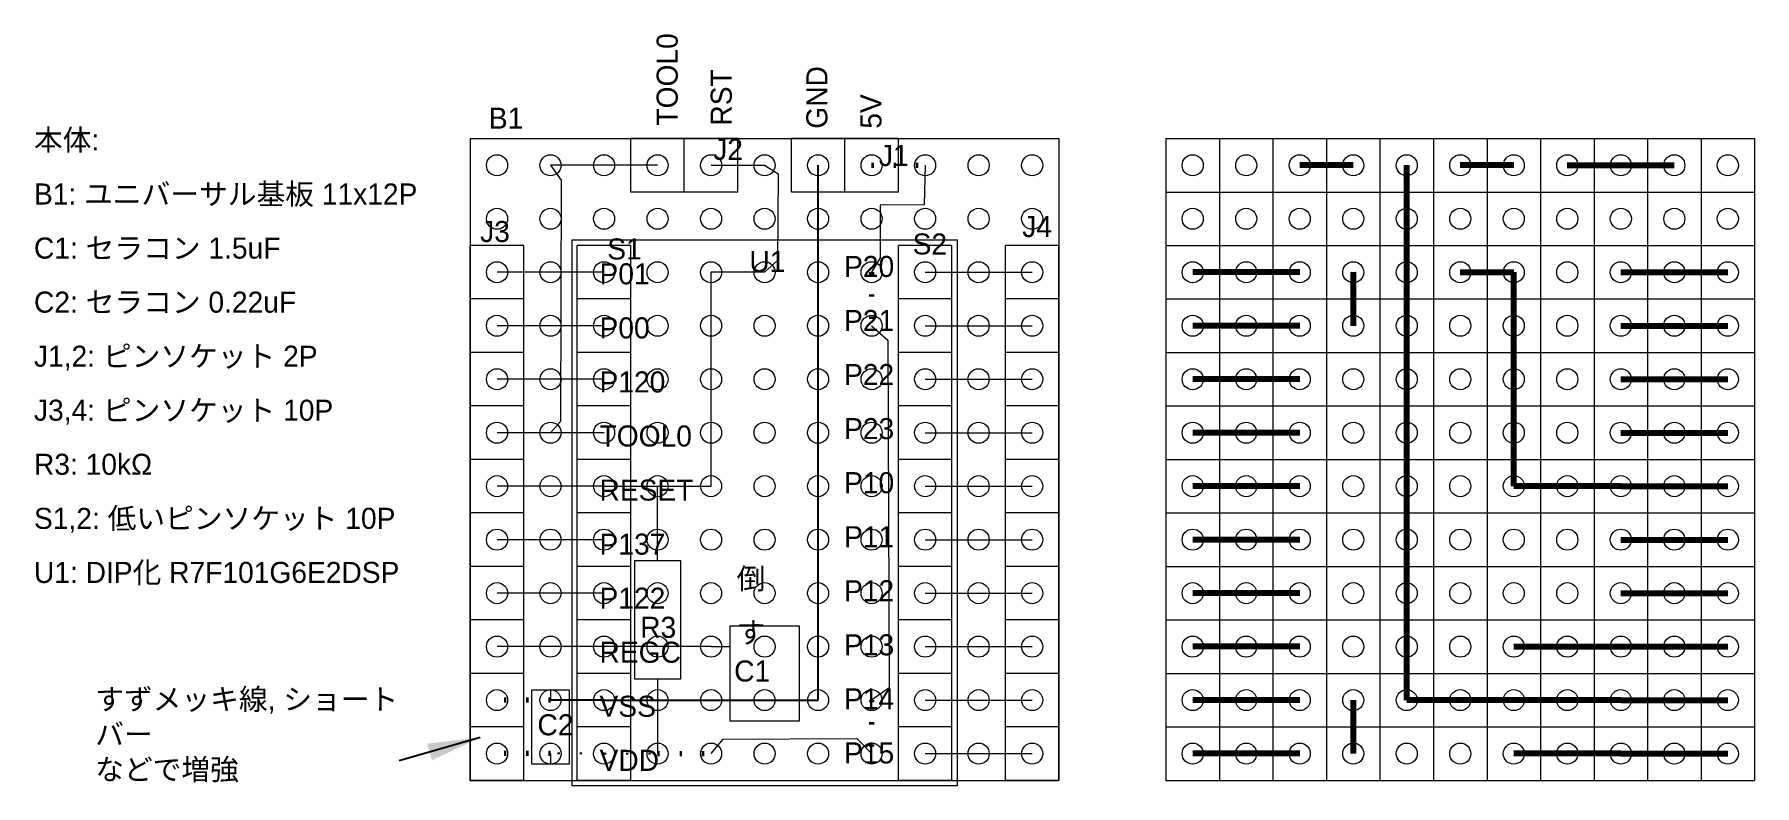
# Model space of a CAD drawing. Extents: x 81.5 to 163.2, y 82.7 to 118.4.
import ezdxf

# ---------------------------------------------------------------- set-up
doc = ezdxf.new("R2010")
doc.units = 0
doc.linetypes.add('DOTTINY', pattern=[0.9525, 0, -0.9525])
doc.layers.get('0').update_dxf_attribs({"linetype": 'CONTINUOUS', "lineweight": 9})
for name, color, linetype, lineweight in [('0_GND', 7, 'CONTINUOUS', 15), ('5V line', 1, 'CONTINUOUS', 15), ('condenser', 5, 'CONTINUOUS', 15)]:
    doc.layers.add(name, color=color, linetype=linetype, lineweight=lineweight)
for name, color, linetype, lineweight, true_color in [('0_wire', 92, 'CONTINUOUS', 15, 0x00c800), ('micon', 216, 'CONTINUOUS', 15, 0x800080), ('resister', 134, 'CONTINUOUS', 15, 0x00b1b1), ('socket_header', 56, 'CONTINUOUS', 15, 0x808000), ('universal_board', 253, 'CONTINUOUS', 15, 0xa0a0a4)]:
    doc.layers.add(name, color=color, linetype=linetype, lineweight=lineweight, true_color=true_color)
doc.styles.add('kst32b', font='kst32b')
doc.styles.get("Standard").update_dxf_attribs({"font": 'STANDARD'})
doc.dimstyles.get("Standard").update_dxf_attribs({"dimtxt": 2.5, "dimasz": 2.5, "dimexe": 1.25, "dimexo": 0.625, "dimtad": 0, "dimtoh": 1, "dimtxsty": 'STANDARD', "dimcen": 0.09, "dimadec": 0, "dimazin": 0, "dimtfac": 1, "dimtdec": 4, "dimtofl": 0, "dimtmove": 0, "dimatfit": 3, "dimfxl": 1, "dimtolj": 1, "dimtzin": 0, "dimarcsym": 0})

msp = doc.modelspace()

# ---------------------------------------------------------------- linework, layer by layer
at = {"layer": '0_GND', "lineweight": 25}
for p, q in [((118.74, 86.8), (118.74, 112.2)), ((108.58, 86.8), (106.04, 86.8)), ((108.58, 86.8), (118.74, 86.8))]:
    msp.add_line(p, q, dxfattribs=at)
at = {"layer": '0_GND', "lineweight": 200}
for p, q in [((146.68, 86.8), (146.68, 112.2)), ((156.84, 86.8), (146.68, 86.8)), ((156.84, 86.8), (159.38, 86.8)), ((159.38, 86.8), (161.92, 86.8))]:
    msp.add_line(p, q, dxfattribs=at)
at = {"layer": '0_GND', "linetype": 'DOTTINY', "lineweight": 70}
msp.add_line((106.04, 86.8), (103.5, 86.8), dxfattribs=at)
at = {"layer": '0_wire'}
for p, q in [((111.12, 112.2), (106.04, 112.2)), ((113.66, 112.2), (116.2, 112.2)), ((108.58, 107.12), (103.5, 107.12)), ((116.2, 107.12), (113.66, 107.12)), ((113.66, 96.96), (113.66, 107.12)), ((123.82, 107.12), (128.9, 107.12)), ((108.58, 104.58), (103.5, 104.58)), ((123.82, 104.58), (128.9, 104.58)), ((108.58, 102.04), (103.5, 102.04)), ((123.82, 102.04), (128.9, 102.04)), ((108.58, 99.5), (103.5, 99.5)), ((123.82, 99.5), (128.9, 99.5)), ((108.58, 96.96), (103.5, 96.96)), ((108.58, 96.96), (113.66, 96.96)), ((123.82, 96.96), (128.9, 96.96)), ((108.58, 94.42), (103.5, 94.42)), ((123.82, 94.42), (128.9, 94.42)), ((108.58, 91.88), (103.5, 91.88)), ((123.82, 91.88), (128.9, 91.88)), ((106.04, 89.34), (103.5, 89.34)), ((108.58, 89.34), (106.04, 89.34)), ((113.66, 89.34), (108.58, 89.34)), ((123.82, 89.34), (128.9, 89.34)), ((123.82, 86.8), (128.9, 86.8)), ((123.82, 84.26), (128.9, 84.26))]:
    msp.add_line(p, q, dxfattribs=at)
at = {"layer": '0_wire', "lineweight": 200}
for p, q in [((151.76, 112.2), (149.22, 112.2)), ((154.3, 112.2), (159.38, 112.2)), ((141.6, 107.12), (136.52, 107.12)), ((149.22, 107.12), (151.76, 107.12)), ((151.76, 96.96), (151.76, 107.12)), ((156.84, 107.12), (161.92, 107.12)), ((141.6, 104.58), (136.52, 104.58)), ((156.84, 104.58), (161.92, 104.58)), ((141.6, 102.04), (136.52, 102.04)), ((156.84, 102.04), (161.92, 102.04)), ((141.6, 99.5), (136.52, 99.5)), ((156.84, 99.5), (161.92, 99.5)), ((141.6, 96.96), (136.52, 96.96)), ((156.84, 96.96), (151.76, 96.96)), ((156.84, 96.96), (161.92, 96.96)), ((141.6, 94.42), (136.52, 94.42)), ((156.84, 94.42), (161.92, 94.42)), ((141.6, 91.88), (136.52, 91.88)), ((156.84, 91.88), (161.92, 91.88)), ((141.6, 89.34), (136.52, 89.34)), ((151.76, 89.34), (156.84, 89.34)), ((156.84, 89.34), (159.38, 89.34)), ((159.38, 89.34), (161.92, 89.34)), ((141.6, 86.8), (136.52, 86.8)), ((141.6, 84.26), (136.52, 84.26))]:
    msp.add_line(p, q, dxfattribs=at)
at = {"layer": '5V line', "linetype": 'DOTTINY', "lineweight": 70}
for p, q in [((121.28, 112.2), (123.82, 112.2)), ((121.28, 107.12), (121.28, 104.58)), ((121.28, 86.8), (121.28, 84.26)), ((106.04, 84.26), (103.5, 84.26)), ((111.12, 84.26), (113.66, 84.26))]:
    msp.add_line(p, q, dxfattribs=at)
at = {"layer": '5V line', "lineweight": 200}
for p, q in [((144.14, 112.2), (141.6, 112.2)), ((144.14, 107.12), (144.14, 104.58)), ((144.14, 86.8), (144.14, 84.26)), ((154.3, 84.26), (151.76, 84.26)), ((156.84, 84.26), (154.3, 84.26)), ((156.84, 84.26), (159.38, 84.26)), ((159.38, 84.26), (161.92, 84.26))]:
    msp.add_line(p, q, dxfattribs=at)
at = {"layer": '5V line', "linetype": 'DOTTINY', "lineweight": 25}
for q in [(106.04, 84.26), (111.12, 84.26)]:
    msp.add_line((108.58, 84.26), q, dxfattribs=at)
at = {"layer": 'condenser'}
for p, q in [((114.55, 90.32), (114.55, 85.82)), ((117.85, 90.32), (114.55, 90.32)), ((117.85, 85.82), (117.85, 90.32)), ((113.66, 89.34), (114.55, 89.34)), ((106.94, 87.28), (105.14, 87.28)), ((105.14, 87.28), (105.14, 83.78)), ((106.04, 87.28), (106.04, 86.8)), ((106.94, 83.78), (106.94, 87.28)), ((114.55, 86.8), (113.66, 86.8)), ((114.55, 85.82), (117.85, 85.82)), ((106.04, 84.26), (106.04, 83.78)), ((105.14, 83.78), (106.94, 83.78))]:
    msp.add_line(p, q, dxfattribs=at)
at = {"layer": 'micon'}
for p, q in [((107.05, 108.64), (107.05, 82.74)), ((125.35, 108.64), (107.05, 108.64)), ((125.35, 82.74), (125.35, 108.64)), ((107.05, 82.74), (125.35, 82.74))]:
    msp.add_line(p, q, dxfattribs=at)
at = {"layer": 'resister'}
for p, q in [((111.12, 93.41), (111.12, 96.96)), ((110.02, 93.41), (110.02, 87.81)), ((112.22, 93.41), (110.02, 93.41)), ((112.22, 87.81), (112.22, 93.41)), ((110.02, 87.81), (112.22, 87.81)), ((111.12, 87.81), (111.12, 84.26))]:
    msp.add_line(p, q, dxfattribs=at)
for points in [[(106.04, 112.2), (106.04, 112.2)], [(106.04, 112.2), (106.55, 111.495), (106.512, 100.031), (106.04, 99.5)], [(116.2, 112.2), (116.852, 111.795), (116.815, 107.673), (116.2, 107.12)], [(123.82, 112.2), (123.774, 110.328), (121.688, 110.299), (121.688, 107.806), (121.28, 107.12)], [(121.28, 104.58), (122.049, 103.893), (122.114, 87.385), (121.28, 86.8)], [(113.66, 84.26), (114.238, 84.939), (120.582, 84.983), (121.28, 84.26)]]:
    msp.add_lwpolyline(points, dxfattribs=at)
at = {"layer": 'socket_header'}
for p, q in [((109.85, 110.93), (109.85, 113.47)), ((112.39, 113.47), (109.85, 113.47)), ((112.39, 110.93), (112.39, 113.47)), ((112.39, 110.93), (112.39, 113.47)), ((114.93, 113.47), (112.39, 113.47)), ((114.93, 110.93), (114.93, 113.47)), ((117.47, 110.93), (117.47, 113.47)), ((120.01, 113.47), (117.47, 113.47)), ((120.01, 110.93), (120.01, 113.47)), ((120.01, 110.93), (120.01, 113.47)), ((122.55, 113.47), (120.01, 113.47)), ((122.55, 110.93), (122.55, 113.47)), ((112.39, 110.93), (109.85, 110.93)), ((114.93, 110.93), (112.39, 110.93)), ((120.01, 110.93), (117.47, 110.93)), ((122.55, 110.93), (120.01, 110.93)), ((102.23, 105.85), (102.23, 108.39)), ((104.77, 108.39), (102.23, 108.39)), ((104.77, 105.85), (104.77, 108.39)), ((107.31, 105.85), (107.31, 108.39)), ((109.85, 108.39), (107.31, 108.39)), ((109.85, 105.85), (109.85, 108.39)), ((122.55, 105.85), (122.55, 108.39)), ((125.09, 108.39), (122.55, 108.39)), ((125.09, 105.85), (125.09, 108.39)), ((127.63, 105.85), (127.63, 108.39)), ((130.17, 108.39), (127.63, 108.39)), ((130.17, 105.85), (130.17, 108.39)), ((102.23, 103.31), (102.23, 105.85)), ((104.77, 105.85), (102.23, 105.85)), ((104.77, 105.85), (102.23, 105.85)), ((104.77, 103.31), (104.77, 105.85)), ((109.85, 105.85), (107.31, 105.85)), ((107.31, 103.31), (107.31, 105.85)), ((109.85, 105.85), (107.31, 105.85)), ((109.85, 103.31), (109.85, 105.85)), ((125.09, 105.85), (122.55, 105.85)), ((122.55, 103.31), (122.55, 105.85)), ((125.09, 105.85), (122.55, 105.85)), ((125.09, 103.31), (125.09, 105.85)), ((127.63, 103.31), (127.63, 105.85)), ((130.17, 105.85), (127.63, 105.85)), ((130.17, 105.85), (127.63, 105.85)), ((130.17, 103.31), (130.17, 105.85)), ((102.23, 100.77), (102.23, 103.31)), ((104.77, 103.31), (102.23, 103.31)), ((104.77, 103.31), (102.23, 103.31)), ((104.77, 100.77), (104.77, 103.31)), ((109.85, 103.31), (107.31, 103.31)), ((107.31, 100.77), (107.31, 103.31)), ((109.85, 103.31), (107.31, 103.31)), ((109.85, 100.77), (109.85, 103.31)), ((125.09, 103.31), (122.55, 103.31)), ((122.55, 100.77), (122.55, 103.31)), ((125.09, 103.31), (122.55, 103.31)), ((125.09, 100.77), (125.09, 103.31)), ((127.63, 100.77), (127.63, 103.31)), ((130.17, 103.31), (127.63, 103.31)), ((130.17, 103.31), (127.63, 103.31)), ((130.17, 100.77), (130.17, 103.31)), ((102.23, 98.23), (102.23, 100.77)), ((104.77, 100.77), (102.23, 100.77)), ((104.77, 100.77), (102.23, 100.77)), ((104.77, 98.23), (104.77, 100.77)), ((109.85, 100.77), (107.31, 100.77)), ((107.31, 98.23), (107.31, 100.77)), ((109.85, 100.77), (107.31, 100.77)), ((109.85, 98.23), (109.85, 100.77)), ((125.09, 100.77), (122.55, 100.77)), ((122.55, 98.23), (122.55, 100.77)), ((125.09, 100.77), (122.55, 100.77)), ((125.09, 98.23), (125.09, 100.77)), ((127.63, 98.23), (127.63, 100.77)), ((130.17, 100.77), (127.63, 100.77)), ((130.17, 100.77), (127.63, 100.77)), ((130.17, 98.23), (130.17, 100.77)), ((102.23, 95.69), (102.23, 98.23)), ((104.77, 98.23), (102.23, 98.23)), ((104.77, 98.23), (102.23, 98.23)), ((104.77, 95.69), (104.77, 98.23)), ((109.85, 98.23), (107.31, 98.23)), ((107.31, 95.69), (107.31, 98.23)), ((109.85, 98.23), (107.31, 98.23)), ((109.85, 95.69), (109.85, 98.23)), ((125.09, 98.23), (122.55, 98.23)), ((122.55, 95.69), (122.55, 98.23)), ((125.09, 98.23), (122.55, 98.23)), ((125.09, 95.69), (125.09, 98.23)), ((127.63, 95.69), (127.63, 98.23)), ((130.17, 98.23), (127.63, 98.23)), ((130.17, 98.23), (127.63, 98.23)), ((130.17, 95.69), (130.17, 98.23)), ((102.23, 93.15), (102.23, 95.69)), ((104.77, 95.69), (102.23, 95.69)), ((104.77, 95.69), (102.23, 95.69)), ((104.77, 93.15), (104.77, 95.69)), ((109.85, 95.69), (107.31, 95.69)), ((107.31, 93.15), (107.31, 95.69)), ((109.85, 95.69), (107.31, 95.69)), ((109.85, 93.15), (109.85, 95.69)), ((125.09, 95.69), (122.55, 95.69)), ((122.55, 93.15), (122.55, 95.69)), ((125.09, 95.69), (122.55, 95.69)), ((125.09, 93.15), (125.09, 95.69)), ((127.63, 93.15), (127.63, 95.69)), ((130.17, 95.69), (127.63, 95.69)), ((130.17, 95.69), (127.63, 95.69)), ((130.17, 93.15), (130.17, 95.69)), ((102.23, 90.61), (102.23, 93.15)), ((104.77, 93.15), (102.23, 93.15)), ((104.77, 93.15), (102.23, 93.15)), ((104.77, 90.61), (104.77, 93.15)), ((109.85, 93.15), (107.31, 93.15)), ((107.31, 90.61), (107.31, 93.15)), ((109.85, 93.15), (107.31, 93.15)), ((109.85, 90.61), (109.85, 93.15)), ((125.09, 93.15), (122.55, 93.15)), ((122.55, 90.61), (122.55, 93.15)), ((125.09, 93.15), (122.55, 93.15)), ((125.09, 90.61), (125.09, 93.15)), ((127.63, 90.61), (127.63, 93.15)), ((130.17, 93.15), (127.63, 93.15)), ((130.17, 93.15), (127.63, 93.15)), ((130.17, 90.61), (130.17, 93.15)), ((102.23, 88.07), (102.23, 90.61)), ((104.77, 90.61), (102.23, 90.61)), ((104.77, 90.61), (102.23, 90.61)), ((104.77, 88.07), (104.77, 90.61)), ((109.85, 90.61), (107.31, 90.61)), ((107.31, 88.07), (107.31, 90.61)), ((109.85, 90.61), (107.31, 90.61)), ((109.85, 88.07), (109.85, 90.61)), ((125.09, 90.61), (122.55, 90.61)), ((122.55, 88.07), (122.55, 90.61)), ((125.09, 90.61), (122.55, 90.61)), ((125.09, 88.07), (125.09, 90.61)), ((127.63, 88.07), (127.63, 90.61)), ((130.17, 90.61), (127.63, 90.61)), ((130.17, 90.61), (127.63, 90.61)), ((130.17, 88.07), (130.17, 90.61)), ((102.23, 85.53), (102.23, 88.07)), ((104.77, 88.07), (102.23, 88.07)), ((104.77, 88.07), (102.23, 88.07)), ((104.77, 85.53), (104.77, 88.07)), ((109.85, 88.07), (107.31, 88.07)), ((107.31, 85.53), (107.31, 88.07)), ((109.85, 88.07), (107.31, 88.07)), ((109.85, 85.53), (109.85, 88.07)), ((125.09, 88.07), (122.55, 88.07)), ((122.55, 85.53), (122.55, 88.07)), ((125.09, 88.07), (122.55, 88.07)), ((125.09, 85.53), (125.09, 88.07)), ((127.63, 85.53), (127.63, 88.07)), ((130.17, 88.07), (127.63, 88.07)), ((130.17, 88.07), (127.63, 88.07)), ((130.17, 85.53), (130.17, 88.07)), ((102.23, 82.99), (102.23, 85.53)), ((104.77, 85.53), (102.23, 85.53)), ((104.77, 85.53), (102.23, 85.53)), ((104.77, 82.99), (104.77, 85.53)), ((109.85, 85.53), (107.31, 85.53)), ((107.31, 82.99), (107.31, 85.53)), ((109.85, 85.53), (107.31, 85.53)), ((109.85, 82.99), (109.85, 85.53)), ((125.09, 85.53), (122.55, 85.53)), ((122.55, 82.99), (122.55, 85.53)), ((125.09, 85.53), (122.55, 85.53)), ((125.09, 82.99), (125.09, 85.53)), ((127.63, 82.99), (127.63, 85.53)), ((130.17, 85.53), (127.63, 85.53)), ((130.17, 85.53), (127.63, 85.53)), ((130.17, 82.99), (130.17, 85.53)), ((104.77, 82.99), (102.23, 82.99)), ((109.85, 82.99), (107.31, 82.99)), ((125.09, 82.99), (122.55, 82.99)), ((130.17, 82.99), (127.63, 82.99))]:
    msp.add_line(p, q, dxfattribs=at)
at = {"layer": 'universal_board'}
for p, q in [((102.23, 113.47), (102.23, 82.99)), ((102.23, 113.47), (130.17, 113.47)), ((130.17, 113.47), (130.17, 82.99)), ((135.25, 113.47), (135.25, 82.99)), ((135.25, 113.47), (163.19, 113.47)), ((137.79, 113.47), (137.79, 82.99)), ((140.33, 113.47), (140.33, 82.99)), ((142.87, 113.47), (142.87, 82.99)), ((145.41, 113.47), (145.41, 82.99)), ((147.95, 113.47), (147.95, 82.99)), ((150.49, 113.47), (150.49, 82.99)), ((153.03, 113.47), (153.03, 82.99)), ((155.57, 113.47), (155.57, 82.99)), ((158.11, 113.47), (158.11, 82.99)), ((160.65, 113.47), (160.65, 82.99)), ((163.19, 113.47), (163.19, 82.99)), ((135.25, 110.93), (163.19, 110.93)), ((135.25, 108.39), (163.19, 108.39)), ((135.25, 105.85), (163.19, 105.85)), ((135.25, 103.31), (163.19, 103.31)), ((135.25, 100.77), (163.19, 100.77)), ((135.25, 98.23), (163.19, 98.23)), ((135.25, 95.69), (163.19, 95.69)), ((135.25, 93.15), (163.19, 93.15)), ((135.25, 90.61), (163.19, 90.61)), ((135.25, 88.07), (163.19, 88.07)), ((135.25, 85.53), (163.19, 85.53)), ((102.23, 82.99), (130.17, 82.99)), ((135.25, 82.99), (163.19, 82.99))]:
    msp.add_line(p, q, dxfattribs=at)
for centre in [(103.5, 112.2), (106.04, 112.2), (108.58, 112.2), (111.12, 112.2), (113.66, 112.2), (116.2, 112.2), (118.74, 112.2), (121.28, 112.2), (123.82, 112.2), (126.36, 112.2), (128.9, 112.2), (136.52, 112.2), (139.06, 112.2), (141.6, 112.2), (144.14, 112.2), (146.68, 112.2), (149.22, 112.2), (151.76, 112.2), (154.3, 112.2), (156.84, 112.2), (159.38, 112.2), (161.92, 112.2), (103.5, 109.66), (106.04, 109.66), (108.58, 109.66), (111.12, 109.66), (113.66, 109.66), (116.2, 109.66), (118.74, 109.66), (121.28, 109.66), (123.82, 109.66), (126.36, 109.66), (128.9, 109.66), (136.52, 109.66), (139.06, 109.66), (141.6, 109.66), (144.14, 109.66), (146.68, 109.66), (149.22, 109.66), (151.76, 109.66), (154.3, 109.66), (156.84, 109.66), (159.38, 109.66), (161.92, 109.66), (103.5, 107.12), (106.04, 107.12), (108.58, 107.12), (111.12, 107.12), (113.66, 107.12), (116.2, 107.12), (118.74, 107.12), (121.28, 107.12), (123.82, 107.12), (126.36, 107.12), (128.9, 107.12), (136.52, 107.12), (139.06, 107.12), (141.6, 107.12), (144.14, 107.12), (146.68, 107.12), (149.22, 107.12), (151.76, 107.12), (154.3, 107.12), (156.84, 107.12), (159.38, 107.12), (161.92, 107.12), (103.5, 104.58), (106.04, 104.58), (108.58, 104.58), (111.12, 104.58), (113.66, 104.58), (116.2, 104.58), (118.74, 104.58), (121.28, 104.58), (123.82, 104.58), (126.36, 104.58), (128.9, 104.58), (136.52, 104.58), (139.06, 104.58), (141.6, 104.58), (144.14, 104.58), (146.68, 104.58), (149.22, 104.58), (151.76, 104.58), (154.3, 104.58), (156.84, 104.58), (159.38, 104.58), (161.92, 104.58), (103.5, 102.04), (106.04, 102.04), (108.58, 102.04), (111.12, 102.04), (113.66, 102.04), (116.2, 102.04), (118.74, 102.04), (121.28, 102.04), (123.82, 102.04), (126.36, 102.04), (128.9, 102.04), (136.52, 102.04), (139.06, 102.04), (141.6, 102.04), (144.14, 102.04), (146.68, 102.04), (149.22, 102.04), (151.76, 102.04), (154.3, 102.04), (156.84, 102.04), (159.38, 102.04), (161.92, 102.04), (103.5, 99.5), (106.04, 99.5), (108.58, 99.5), (111.12, 99.5), (113.66, 99.5), (116.2, 99.5), (118.74, 99.5), (121.28, 99.5), (123.82, 99.5), (126.36, 99.5), (128.9, 99.5), (136.52, 99.5), (139.06, 99.5), (141.6, 99.5), (144.14, 99.5), (146.68, 99.5), (149.22, 99.5), (151.76, 99.5), (154.3, 99.5), (156.84, 99.5), (159.38, 99.5), (161.92, 99.5), (103.5, 96.96), (106.04, 96.96), (108.58, 96.96), (111.12, 96.96), (113.66, 96.96), (116.2, 96.96), (118.74, 96.96), (121.28, 96.96), (123.82, 96.96), (126.36, 96.96), (128.9, 96.96), (136.52, 96.96), (139.06, 96.96), (141.6, 96.96), (144.14, 96.96), (146.68, 96.96), (149.22, 96.96), (151.76, 96.96), (154.3, 96.96), (156.84, 96.96), (159.38, 96.96), (161.92, 96.96), (103.5, 94.42), (106.04, 94.42), (108.58, 94.42), (111.12, 94.42), (113.66, 94.42), (116.2, 94.42), (118.74, 94.42), (121.28, 94.42), (123.82, 94.42), (126.36, 94.42), (128.9, 94.42), (136.52, 94.42), (139.06, 94.42), (141.6, 94.42), (144.14, 94.42), (146.68, 94.42), (149.22, 94.42), (151.76, 94.42), (154.3, 94.42), (156.84, 94.42), (159.38, 94.42), (161.92, 94.42), (103.5, 91.88), (106.04, 91.88), (108.58, 91.88), (111.12, 91.88), (113.66, 91.88), (116.2, 91.88), (118.74, 91.88), (121.28, 91.88), (123.82, 91.88), (126.36, 91.88), (128.9, 91.88), (136.52, 91.88), (139.06, 91.88), (141.6, 91.88), (144.14, 91.88), (146.68, 91.88), (149.22, 91.88), (151.76, 91.88), (154.3, 91.88), (156.84, 91.88), (159.38, 91.88), (161.92, 91.88), (103.5, 89.34), (106.04, 89.34), (108.58, 89.34), (111.12, 89.34), (113.66, 89.34), (116.2, 89.34), (118.74, 89.34), (121.28, 89.34), (123.82, 89.34), (126.36, 89.34), (128.9, 89.34), (136.52, 89.34), (139.06, 89.34), (141.6, 89.34), (144.14, 89.34), (146.68, 89.34), (149.22, 89.34), (151.76, 89.34), (154.3, 89.34), (156.84, 89.34), (159.38, 89.34), (161.92, 89.34), (103.5, 86.8), (106.04, 86.8), (108.58, 86.8), (111.12, 86.8), (113.66, 86.8), (116.2, 86.8), (118.74, 86.8), (121.28, 86.8), (123.82, 86.8), (126.36, 86.8), (128.9, 86.8), (136.52, 86.8), (139.06, 86.8), (141.6, 86.8), (144.14, 86.8), (146.68, 86.8), (149.22, 86.8), (151.76, 86.8), (154.3, 86.8), (156.84, 86.8), (159.38, 86.8), (161.92, 86.8), (103.5, 84.26), (106.04, 84.26), (108.58, 84.26), (111.12, 84.26), (113.66, 84.26), (116.2, 84.26), (118.74, 84.26), (121.28, 84.26), (123.82, 84.26), (126.36, 84.26), (128.9, 84.26), (128.9, 84.26), (136.52, 84.26), (139.06, 84.26), (141.6, 84.26), (144.14, 84.26), (146.68, 84.26), (149.22, 84.26), (151.76, 84.26), (154.3, 84.26), (156.84, 84.26), (159.38, 84.26), (161.92, 84.26), (161.92, 84.26)]:
    msp.add_circle(centre, 0.5, dxfattribs=at)

# ---------------------------------------------------------------- texts
at = {"char_height": 1, "attachment_point": 4, "line_spacing_factor": 1.54, "style": 'kst32b'}
for s, insert, width in [('本体:\\PB1: ユニバーサル基板 11x12P\\PC1: セラコン 1.5uF\\PC2: セラコン 0.22uF\\PJ1,2: ピンソケット 2P\\PJ3,4: ピンソケット 10P\\PR3: 10kΩ\\PS1,2: 低いピンソケット 10P\\PU1: DIP化 R7F101G6E2DSP', (81.522, 103.081), 18.62667), ('倒す', (114.873, 91.249), 2.35444)]:
    msp.add_mtext(s, dxfattribs=dict(at, insert=insert, width=width))
at = {"insert": (84.428, 85.117), "char_height": 1, "width": 15.77333, "attachment_point": 4, "style": 'kst32b'}
msp.add_mtext('すずメッキ線, ショートバー\\Pなどで増強', dxfattribs=at)
at = {"layer": 'condenser', "style": 'kst32b'}
msp.add_text('C2', height=1, dxfattribs=at).set_placement((105.419, 85.128))
at = {"layer": 'condenser', "insert": (114.757, 88.176), "char_height": 1, "width": 1.20222, "attachment_point": 4, "line_spacing_factor": 1.54, "style": 'kst32b'}
msp.add_mtext('C1', dxfattribs=at)
at = {"layer": 'micon', "style": 'kst32b'}
msp.add_text('U1', height=1, dxfattribs=at).set_placement((115.476, 107.135))
at = {"layer": 'resister', "insert": (110.296, 90.252), "char_height": 1, "width": 1.27111, "attachment_point": 4, "line_spacing_factor": 1.54, "style": 'kst32b'}
msp.add_mtext('R3', dxfattribs=at)
at = {"layer": 'socket_header', "style": 'kst32b'}
for s, p in [('J2', (113.76, 112.459)), ('J1', (121.628, 112.163)), ('J3', (102.698, 108.554)), ('J4', (128.431, 108.791)), ('S1', (108.732, 107.726)), ('S2', (123.226, 107.963))]:
    msp.add_text(s, height=1, dxfattribs=at).set_placement(p)
at = {"layer": 'socket_header', "char_height": 1, "attachment_point": 4, "rotation": 90, "line_spacing_factor": 1.54, "style": 'kst32b'}
for s, insert, width in [('TOOL0\\PRST', (112.867, 114.085), 3.66), ('GND\\P5V', (119.972, 113.938), 2.02111)]:
    msp.add_mtext(s, dxfattribs=dict(at, insert=insert, width=width))
at = {"layer": 'socket_header', "char_height": 1, "attachment_point": 4, "line_spacing_factor": 1.54, "style": 'kst32b'}
for s, insert, width in [('P20\\PP21\\PP22\\PP23\\PP10\\PP11\\PP12\\PP13\\PP14\\PP15', (119.972, 95.836), 2.12667), ('P01\\PP00\\PP120\\PTOOL0\\PRESET\\PP137\\PP122\\PREGC\\PVSS\\PVDD', (108.366, 95.493), 3.73111)]:
    msp.add_mtext(s, dxfattribs=dict(at, insert=insert, width=width))
at = {"layer": 'universal_board', "style": 'kst32b'}
msp.add_text('B1', height=1, dxfattribs=at).set_placement((103.112, 113.938))

# ---------------------------------------------------------------- leaders
msp.add_leader([(102.703, 85.026), (98.848, 83.924), (98.848, 83.924)], dimstyle='Standard')

doc.saveas('drawing.dxf')
